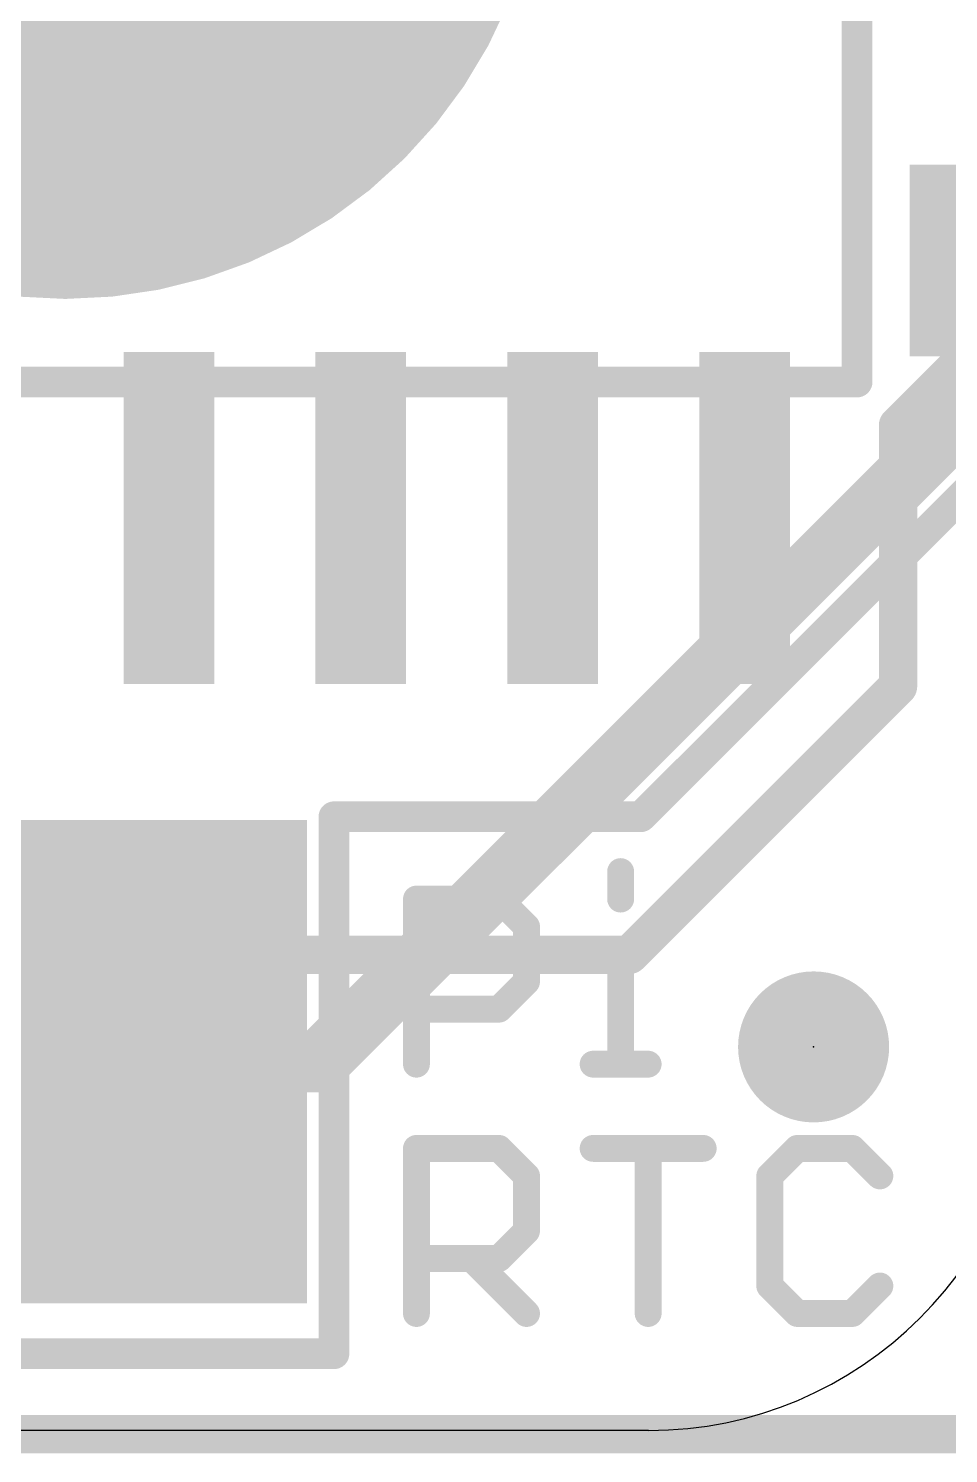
# Model space of a CAD drawing. Extents: x -0.3 to 20.4, y 0 to 21.5.
# Drawn here: x 6.44 to 12.53, y 0 to 9.44 of the extents above; entities that cross this region are included whole.
import ezdxf

# ---------------------------------------------------------------- set-up
doc = ezdxf.new("R2010")
doc.units = 0
for name, color, linetype in [('1', 12, 'CONTINUOUS'), ('16', 5, 'CONTINUOUS'), ('20', 53, 'CONTINUOUS'), ('21', 40, 'CONTINUOUS'), ('24', 53, 'CONTINUOUS'), ('52', 253, 'CONTINUOUS')]:
    doc.layers.add(name, color=color, linetype=linetype)

# ---------------------------------------------------------------- blocks, each defined once
blk = doc.blocks.new('RECT')
blk.add_solid([(-0.5, -0.5), (0.5, -0.5), (-0.5, 0.5), (0.5, 0.5)])
blk = doc.blocks.new('PIE')
at = {"const_width": 0.5}
blk.add_lwpolyline([(0, -0.25, 1), (0, 0.25, 1), (0, -0.25)], format="xyb", dxfattribs=at)

msp = doc.modelspace()

# ---------------------------------------------------------------- linework, layer by layer
at = {"layer": '1'}
for points, const_width in [([(8.3608, 2.595), (13.4112, 7.6454)], 0.4064), ([(6.6802, 2.595), (8.3608, 2.595)], 0.4064), ([(5.7519, 2.595), (6.6802, 2.595)], 0.254)]:
    msp.add_lwpolyline(points, dxfattribs=dict(at, const_width=const_width))
for points, const_width in [([(6.6802, 2.6966, 1), (6.6802, 2.4934)], 0.2032), ([(8.289, 2.6668, 1), (8.4326, 2.5232)], 0.2032), ([(8.3608, 2.4934, 1), (8.3608, 2.6966)], 0.2032), ([(6.6802, 2.5315, 1), (6.6802, 2.6585)], 0.127)]:
    msp.add_lwpolyline(points, format="xyb", dxfattribs=dict(at, const_width=const_width))
at = {"layer": '16', "const_width": 0.254}
for points in [[(13.2842, 7.8994), (12.192, 6.8072)], [(12.192, 6.8072), (12.192, 5.08)], [(12.192, 5.08), (10.414, 3.302)], [(10.414, 3.302), (3.937, 3.302)], [(-0.0508, 0.127), (19.7612, 0.127)]]:
    msp.add_lwpolyline(points, dxfattribs=at)
at = {"layer": '16', "const_width": 0.127}
for points in [[(12.2555, 6.8072, 1), (12.1285, 6.8072)], [(12.1471, 6.8521, 1), (12.2369, 6.7623)], [(12.2369, 5.0351, 1), (12.1471, 5.1249)], [(12.1285, 5.08, 1), (12.2555, 5.08)], [(10.3691, 3.3469, 1), (10.4589, 3.2571)], [(10.414, 3.2385, 1), (10.414, 3.3655)]]:
    msp.add_lwpolyline(points, format="xyb", dxfattribs=at)
at = {"layer": '20'}
msp.add_line((10.541, 0.1524), (2.3622, 0.1524), dxfattribs=at)
msp.add_arc((10.541, 2.6924), 2.54, 270, 0, dxfattribs=at)
at = {"layer": '21'}
for points, const_width in [([(10.4902, 4.2164), (13.2842, 7.0104)], 0.2032), ([(8.4582, 0.6604), (8.4582, 4.2164)], 0.2032), ([(8.4582, 4.2164), (10.4902, 4.2164)], 0.2032), ([(10.3559, 3.8534), (10.3559, 3.6712)], 0.1778), ([(9.0043, 2.5781), (9.0043, 3.6712)], 0.1778), ([(9.0043, 3.6712), (9.5509, 3.6712)], 0.1778), ([(9.5509, 3.6712), (9.7331, 3.489)], 0.1778), ([(9.7331, 3.489), (9.7331, 3.1247)], 0.1778), ([(10.1737, 3.3069), (10.3559, 3.3069)], 0.1778), ([(10.3559, 3.3069), (10.3559, 2.5781)], 0.1778), ([(9.7331, 3.1247), (9.5509, 2.9425)], 0.1778), ([(9.5509, 2.9425), (9.0043, 2.9425)], 0.1778), ([(10.1737, 2.5781), (10.5381, 2.5781)], 0.1778), ([(9.0043, 0.9271), (9.0043, 2.0202)], 0.1778), ([(9.0043, 2.0202), (9.5509, 2.0202)], 0.1778), ([(9.5509, 2.0202), (9.7331, 1.838)], 0.1778), ([(10.1737, 2.0202), (10.9024, 2.0202)], 0.1778), ([(10.5381, 0.9271), (10.5381, 2.0202)], 0.1778), ([(11.5253, 2.0202), (11.3431, 1.838)], 0.1778), ([(11.8897, 2.0202), (11.5253, 2.0202)], 0.1778), ([(12.0718, 1.838), (11.8897, 2.0202)], 0.1778), ([(9.7331, 1.838), (9.7331, 1.4737)], 0.1778), ([(11.3431, 1.838), (11.3431, 1.1093)], 0.1778), ([(9.7331, 1.4737), (9.5509, 1.2915)], 0.1778), ([(9.5509, 1.2915), (9.0043, 1.2915)], 0.1778), ([(9.3687, 1.2915), (9.7331, 0.9271)], 0.1778), ([(11.3431, 1.1093), (11.5253, 0.9271)], 0.1778), ([(11.8897, 0.9271), (12.0718, 1.1093)], 0.1778), ([(11.5253, 0.9271), (11.8897, 0.9271)], 0.1778), ([(4.9022, 0.6604), (8.4582, 0.6604)], 0.2032)]:
    msp.add_lwpolyline(points, dxfattribs=dict(at, const_width=const_width))
for points, const_width in [([(8.509, 4.2164, 1), (8.4074, 4.2164)], 0.1016), ([(8.4582, 4.2672, 1), (8.4582, 4.1656)], 0.1016), ([(10.4543, 4.2523, 1), (10.5261, 4.1805)], 0.1016), ([(10.4902, 4.1656, 1), (10.4902, 4.2672)], 0.1016), ([(10.4003, 3.8534, 1), (10.3114, 3.8534)], 0.0889), ([(9.0488, 3.6712, 1), (8.9599, 3.6712)], 0.0889), ([(9.0043, 3.7157, 1), (9.0043, 3.6268)], 0.0889), ([(9.5823, 3.7027, 1), (9.5194, 3.6398)], 0.0889), ([(9.5509, 3.6268, 1), (9.5509, 3.7157)], 0.0889), ([(10.3114, 3.6712, 1), (10.4003, 3.6712)], 0.0889), ([(9.7775, 3.489, 1), (9.6886, 3.489)], 0.0889), ([(9.7016, 3.4576, 1), (9.7645, 3.5205)], 0.0889), ([(10.1737, 3.3513, 1), (10.1737, 3.2624)], 0.0889), ([(10.4003, 3.3069, 1), (10.3114, 3.3069)], 0.0889), ([(10.3559, 3.2624, 1), (10.3559, 3.3513)], 0.0889), ([(9.7645, 3.0932, 1), (9.7016, 3.1561)], 0.0889), ([(9.6886, 3.1247, 1), (9.7775, 3.1247)], 0.0889), ([(9.0043, 2.9869, 1), (9.0043, 2.898)], 0.0889), ([(9.5509, 2.898, 1), (9.5509, 2.9869)], 0.0889), ([(9.5194, 2.9739, 1), (9.5823, 2.911)], 0.0889), ([(10.1737, 2.6225, 1), (10.1737, 2.5337)], 0.0889), ([(10.5381, 2.5337, 1), (10.5381, 2.6225)], 0.0889), ([(8.9599, 2.5781, 1), (9.0488, 2.5781)], 0.0889), ([(10.3114, 2.5781, 1), (10.4003, 2.5781)], 0.0889), ([(9.0043, 2.0647, 1), (9.0043, 1.9758)], 0.0889), ([(9.0488, 2.0202, 1), (8.9599, 2.0202)], 0.0889), ([(9.5823, 2.0517, 1), (9.5194, 1.9888)], 0.0889), ([(9.5509, 1.9758, 1), (9.5509, 2.0647)], 0.0889), ([(10.1737, 2.0647, 1), (10.1737, 1.9758)], 0.0889), ([(10.5825, 2.0202, 1), (10.4936, 2.0202)], 0.0889), ([(10.9024, 1.9758, 1), (10.9024, 2.0647)], 0.0889), ([(11.5253, 2.0647, 1), (11.5253, 1.9758)], 0.0889), ([(11.5567, 1.9888, 1), (11.4939, 2.0517)], 0.0889), ([(11.9211, 2.0517, 1), (11.8582, 1.9888)], 0.0889), ([(11.8897, 1.9758, 1), (11.8897, 2.0647)], 0.0889), ([(9.7775, 1.838, 1), (9.6886, 1.838)], 0.0889), ([(9.7016, 1.8066, 1), (9.7645, 1.8695)], 0.0889), ([(11.3875, 1.838, 1), (11.2986, 1.838)], 0.0889), ([(11.3117, 1.8695, 1), (11.3745, 1.8066)], 0.0889), ([(12.0404, 1.8066, 1), (12.1033, 1.8695)], 0.0889), ([(9.6886, 1.4737, 1), (9.7775, 1.4737)], 0.0889), ([(9.7645, 1.4422, 1), (9.7016, 1.5051)], 0.0889), ([(9.0043, 1.3359, 1), (9.0043, 1.247)], 0.0889), ([(9.4001, 1.3229, 1), (9.3372, 1.26)], 0.0889), ([(9.5194, 1.3229, 1), (9.5823, 1.26)], 0.0889), ([(9.5509, 1.247, 1), (9.5509, 1.3359)], 0.0889), ([(11.3745, 1.1407, 1), (11.3117, 1.0779)], 0.0889), ([(11.2986, 1.1093, 1), (11.3875, 1.1093)], 0.0889), ([(12.1033, 1.0779, 1), (12.0404, 1.1407)], 0.0889), ([(8.9599, 0.9271, 1), (9.0488, 0.9271)], 0.0889), ([(9.7016, 0.8957, 1), (9.7645, 0.9585)], 0.0889), ([(10.4936, 0.9271, 1), (10.5825, 0.9271)], 0.0889), ([(11.5253, 0.9716, 1), (11.5253, 0.8827)], 0.0889), ([(11.4939, 0.8957, 1), (11.5567, 0.9585)], 0.0889), ([(11.8582, 0.9585, 1), (11.9211, 0.8957)], 0.0889), ([(11.8897, 0.8827, 1), (11.8897, 0.9716)], 0.0889), ([(8.4582, 0.6096, 1), (8.4582, 0.7112)], 0.1016), ([(8.4074, 0.6604, 1), (8.509, 0.6604)], 0.1016)]:
    msp.add_lwpolyline(points, format="xyb", dxfattribs=dict(at, const_width=const_width))
at = {"layer": '24'}
msp.add_point((11.6332, 2.6924), dxfattribs=at)
at = {"layer": '52', "const_width": 0.2032}
for points in [[(11.921, 7.095), (11.921, 13.995)], [(1.541, 7.095), (11.921, 7.095)]]:
    msp.add_lwpolyline(points, dxfattribs=at)
at = {"layer": '52', "const_width": 0.1016}
for points in [[(11.921, 7.0442, 1), (11.921, 7.1458)], [(11.8702, 7.095, 1), (11.9718, 7.095)]]:
    msp.add_lwpolyline(points, format="xyb", dxfattribs=at)

# ---------------------------------------------------------------- block references
at = {"layer": '1', "xscale": 6.35, "yscale": 6.35}
msp.add_blockref('PIE', (6.6802, 10.8204), dxfattribs=at)
at = {"layer": '1', "xscale": 3.2, "yscale": 3.2, "rotation": 90}
msp.add_blockref('RECT', (6.6802, 2.595), dxfattribs=at)
at = {"layer": '16', "xscale": 1.27, "yscale": 2.032, "rotation": 90}
msp.add_blockref('RECT', (13.2842, 7.8994), dxfattribs=at)
at = {"layer": '16', "xscale": 0.6, "yscale": 2.2}
for p in [(7.366, 6.195), (8.636, 6.195), (9.906, 6.195), (11.176, 6.195)]:
    msp.add_blockref('RECT', p, dxfattribs=at)
at = {"layer": '16'}
msp.add_blockref('PIE', (11.6332, 2.6924), dxfattribs=at)
at = {"layer": '52', "xscale": 0.4902, "yscale": 1.5199}
for p in [(7.366, 6.235), (8.636, 6.235), (9.906, 6.235), (11.176, 6.235)]:
    msp.add_blockref('RECT', p, dxfattribs=at)

doc.saveas('drawing.dxf')
